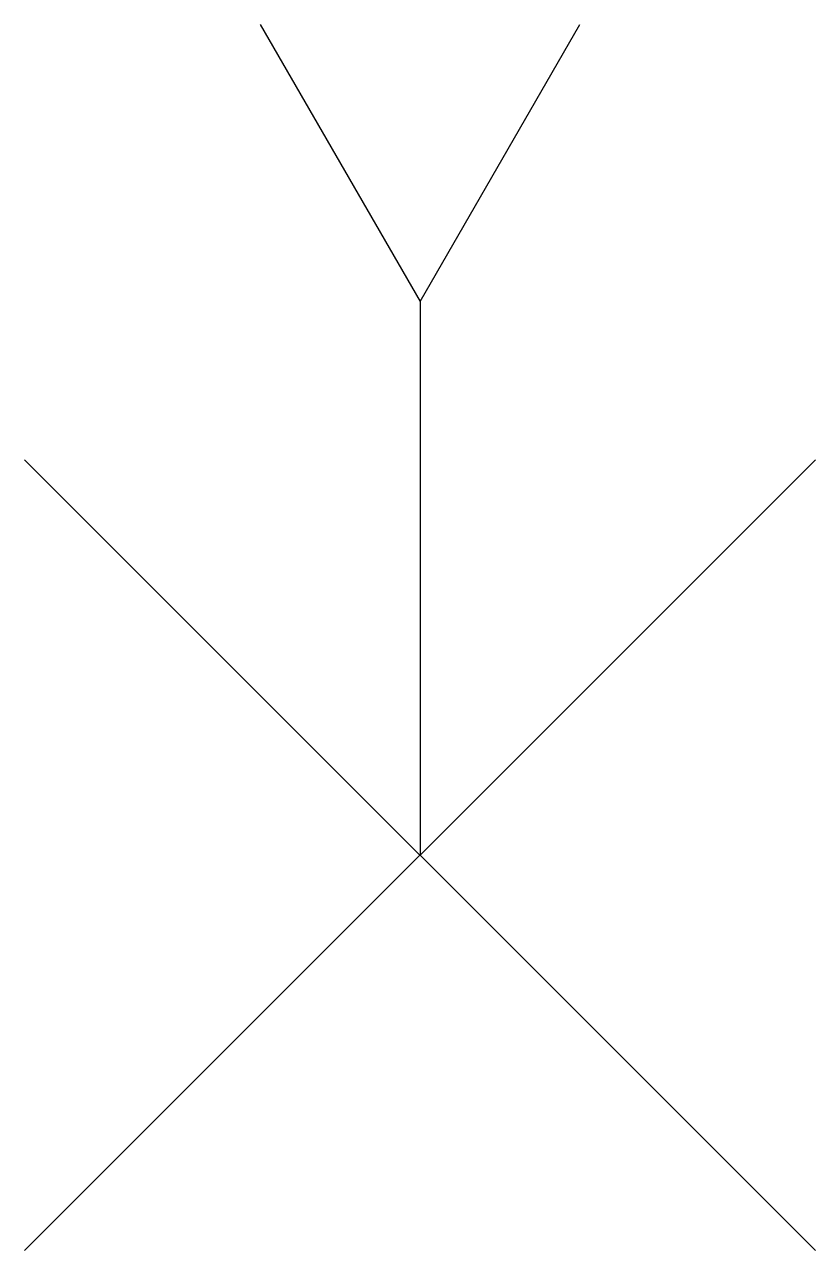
# Model space of a CAD drawing. Extents: x -2.65 to 2.65, y -2.65 to 5.57.
import ezdxf

# ---------------------------------------------------------------- set-up
doc = ezdxf.new("R2010")
doc.units = 0
doc.header["$LTSCALE"] = 0.2

msp = doc.modelspace()

# ---------------------------------------------------------------- linework, layer by layer
at = {"ltscale": 0.1}
msp.add_line((0, 3.7127), (0, 0), dxfattribs=at)
at = {"ltscale": 0.1, "flags": 128}
for points in [[(-1.0709, 5.5705), (0, 3.7127), (1.0709, 5.5705)], [(-2.6517, 2.6517), (2.6517, -2.6517)], [(2.6517, 2.6517), (-2.6517, -2.6517)]]:
    msp.add_lwpolyline(points, dxfattribs=at)

doc.saveas('drawing.dxf')
